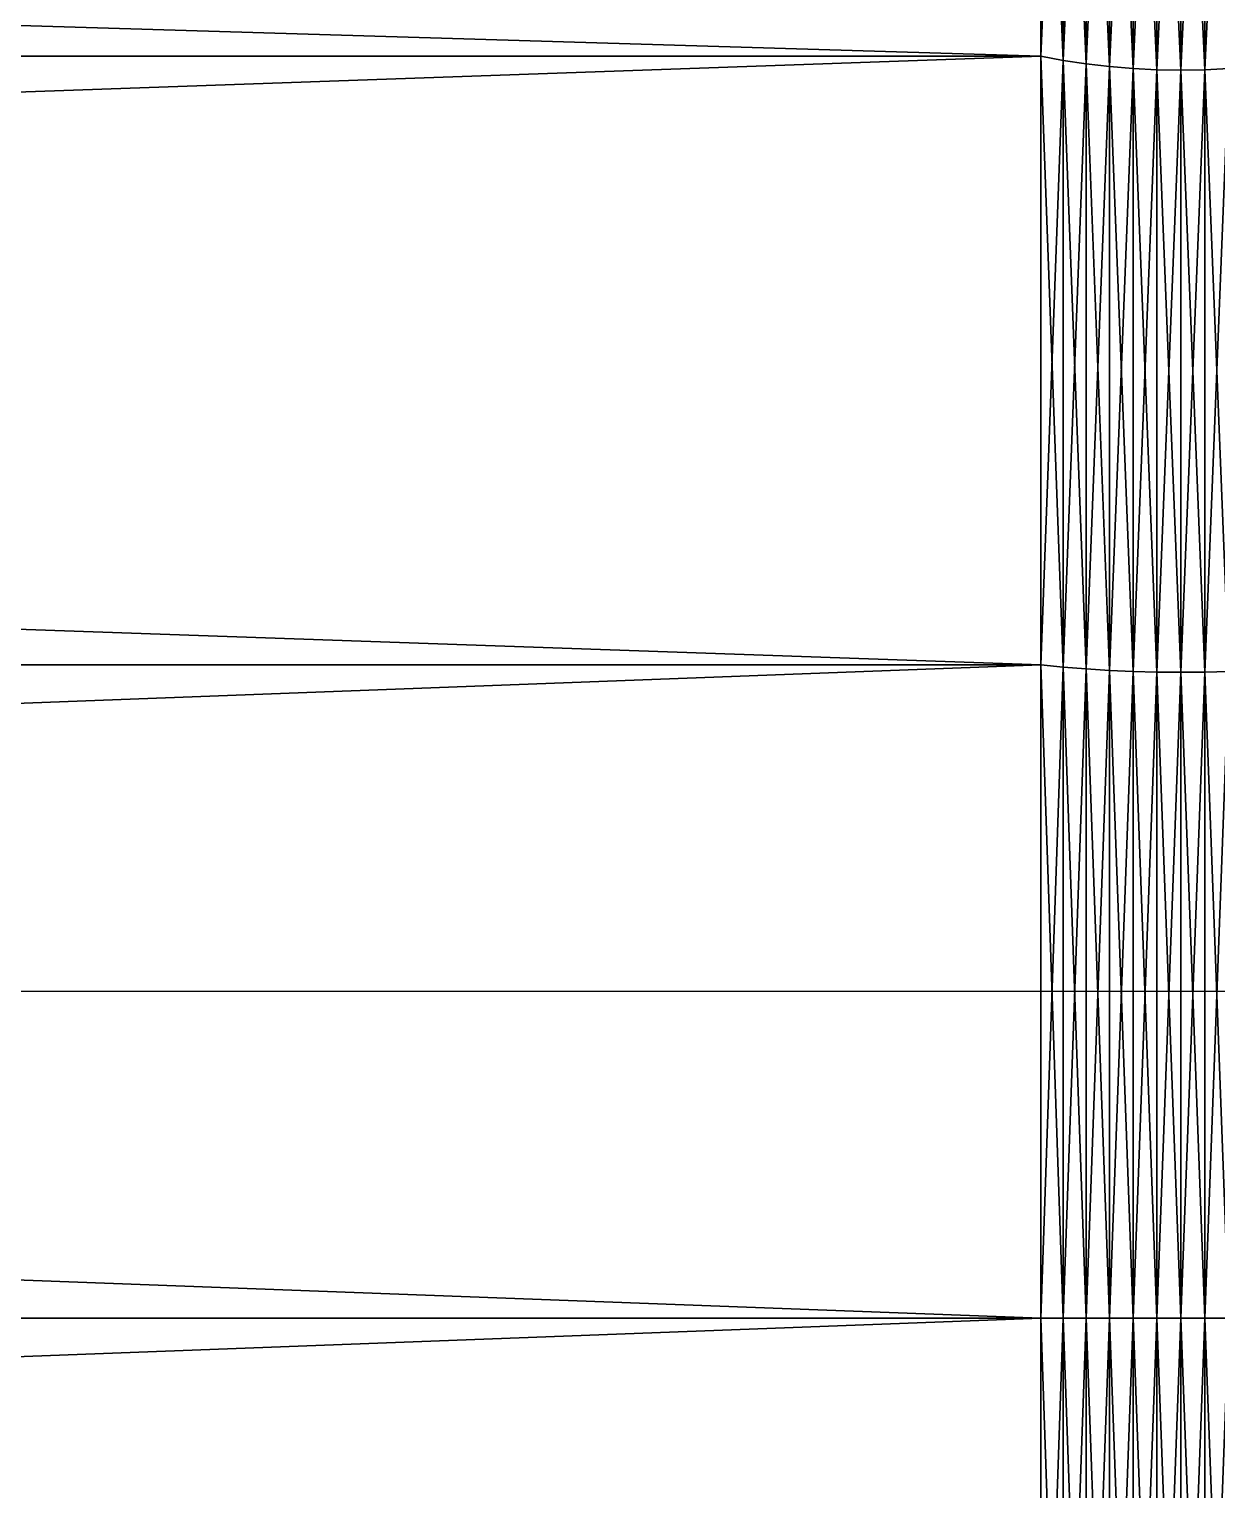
# Model space of a CAD drawing. Header units: millimetres. Extents: x 779 to 931, y 271 to 417.
# Drawn here: x 867.27 to 871.5, y 341.86 to 347.07 of the extents above; entities that cross this region are included whole.
import ezdxf

# ---------------------------------------------------------------- set-up
doc = ezdxf.new("R2010")
doc.units = ezdxf.units.MM

msp = doc.modelspace()

# ---------------------------------------------------------------- linework, layer by layer
at = {"extrusion": (1, -1.22465e-16, -1.83697e-16)}
for p, q in [((870.8732, 348.8333, 7.4827), (870.8732, 346.9694, 6.0524)), ((870.8732, 346.9694, 21.6409), (870.8732, 348.8333, 20.2106)), ((870.9531, 346.9542, 6.0787), (870.9531, 348.8119, 7.5041)), ((870.9531, 348.8119, 20.1892), (870.9531, 346.9542, 21.6147)), ((871.0349, 346.9417, 6.1003), (871.0349, 348.7943, 7.5218)), ((871.0349, 348.7943, 20.1716), (871.0349, 346.9417, 21.5931)), ((871.1182, 346.932, 6.1172), (871.1182, 348.7805, 7.5356)), ((871.1182, 348.7805, 20.1578), (871.1182, 346.932, 21.5762)), ((871.2026, 346.925, 6.1293), (871.2026, 348.7706, 7.5455)), ((871.2026, 348.7706, 20.1479), (871.2026, 346.925, 21.564)), ((871.2877, 346.9208, 6.1366), (871.2877, 348.7646, 7.5514)), ((871.2877, 348.7646, 20.1419), (871.2877, 346.9208, 21.5567)), ((871.3732, 346.9194, 6.139), (871.3732, 348.7626, 7.5534)), ((871.3732, 348.7626, 20.1399), (871.3732, 346.9194, 21.5543)), ((871.4586, 346.9208, 6.1366), (871.4586, 348.7646, 7.5514)), ((871.4586, 348.7646, 20.1419), (871.4586, 346.9208, 21.5567)), ((808.8732, 346.9694, 21.6409), (870.8732, 346.9694, 21.6409)), ((808.8732, 346.9694, 6.0524), (870.8732, 346.9694, 6.0524)), ((870.8732, 346.9694, 6.0524), (870.8732, 344.7987, 5.1533)), ((870.8732, 346.9694, 6.0524), (870.9531, 346.9542, 6.0787)), ((870.8732, 346.9694, 21.6409), (870.9531, 346.9542, 21.6147)), ((870.8732, 344.7987, 22.54), (870.8732, 346.9694, 21.6409)), ((870.9531, 344.7909, 5.1826), (870.9531, 346.9542, 6.0787)), ((870.9531, 346.9542, 6.0787), (871.0349, 346.9417, 6.1003)), ((870.9531, 346.9542, 21.6147), (871.0349, 346.9417, 21.5931)), ((870.9531, 346.9542, 21.6147), (870.9531, 344.7909, 22.5108)), ((871.0349, 344.7844, 5.2067), (871.0349, 346.9417, 6.1003)), ((871.0349, 346.9417, 6.1003), (871.1182, 346.932, 6.1172)), ((871.0349, 346.9417, 21.5931), (871.1182, 346.932, 21.5762)), ((871.0349, 346.9417, 21.5931), (871.0349, 344.7844, 22.4866)), ((871.1182, 344.7794, 5.2255), (871.1182, 346.932, 6.1172)), ((871.1182, 346.932, 6.1172), (871.2026, 346.925, 6.1293)), ((871.1182, 346.932, 21.5762), (871.2026, 346.925, 21.564)), ((871.1182, 346.932, 21.5762), (871.1182, 344.7794, 22.4678)), ((871.2026, 344.7758, 5.2391), (871.2026, 346.925, 6.1293)), ((871.2026, 346.925, 6.1293), (871.2877, 346.9208, 6.1366)), ((871.2026, 346.925, 21.564), (871.2877, 346.9208, 21.5567)), ((871.2026, 346.925, 21.564), (871.2026, 344.7758, 22.4543)), ((871.2877, 344.7736, 5.2472), (871.2877, 346.9208, 6.1366)), ((871.2877, 346.9208, 6.1366), (871.3732, 346.9194, 6.139)), ((871.2877, 346.9208, 21.5567), (871.3732, 346.9194, 21.5543)), ((871.2877, 346.9208, 21.5567), (871.2877, 344.7736, 22.4461)), ((871.3732, 346.9194, 6.139), (871.4586, 346.9208, 6.1366)), ((871.3732, 346.9194, 21.5543), (871.4586, 346.9208, 21.5567)), ((871.3732, 344.7729, 5.2499), (871.3732, 346.9194, 6.139)), ((871.3732, 346.9194, 21.5543), (871.3732, 344.7729, 22.4434)), ((871.4586, 346.9208, 6.1366), (871.5437, 346.925, 6.1293)), ((871.4586, 346.9208, 21.5567), (871.5437, 346.925, 21.564)), ((871.4586, 344.7736, 5.2472), (871.4586, 346.9208, 6.1366)), ((871.4586, 346.9208, 21.5567), (871.4586, 344.7736, 22.4461)), ((808.8732, 344.7987, 5.1533), (870.8732, 344.7987, 5.1533)), ((808.8732, 344.7987, 22.54), (870.8732, 344.7987, 22.54)), ((870.8732, 344.7987, 5.1533), (870.8732, 342.4694, 4.8467)), ((870.8732, 344.7987, 5.1533), (870.9531, 344.7909, 5.1826)), ((870.8732, 344.7987, 22.54), (870.9531, 344.7909, 22.5108)), ((870.8732, 342.4694, 22.8467), (870.8732, 344.7987, 22.54)), ((870.9531, 342.4694, 4.8769), (870.9531, 344.7909, 5.1826)), ((870.9531, 344.7909, 5.1826), (871.0349, 344.7844, 5.2067)), ((870.9531, 344.7909, 22.5108), (871.0349, 344.7844, 22.4866)), ((870.9531, 344.7909, 22.5108), (870.9531, 342.4694, 22.8164)), ((871.0349, 342.4694, 4.9019), (871.0349, 344.7844, 5.2067)), ((871.0349, 344.7844, 5.2067), (871.1182, 344.7794, 5.2255)), ((871.0349, 344.7844, 22.4866), (871.1182, 344.7794, 22.4678)), ((871.0349, 344.7844, 22.4866), (871.0349, 342.4694, 22.7914)), ((871.1182, 342.4694, 4.9214), (871.1182, 344.7794, 5.2255)), ((871.1182, 344.7794, 5.2255), (871.2026, 344.7758, 5.2391)), ((871.1182, 344.7794, 22.4678), (871.2026, 344.7758, 22.4543)), ((871.1182, 344.7794, 22.4678), (871.1182, 342.4694, 22.7719)), ((871.2026, 342.4694, 4.9354), (871.2026, 344.7758, 5.2391)), ((871.2026, 344.7758, 5.2391), (871.2877, 344.7736, 5.2472)), ((871.2026, 344.7758, 22.4543), (871.2877, 344.7736, 22.4461)), ((871.2026, 344.7758, 22.4543), (871.2026, 342.4694, 22.7579)), ((871.2877, 342.4694, 4.9439), (871.2877, 344.7736, 5.2472)), ((871.2877, 344.7736, 5.2472), (871.3732, 344.7729, 5.2499)), ((871.2877, 344.7736, 22.4461), (871.3732, 344.7729, 22.4434)), ((871.2877, 344.7736, 22.4461), (871.2877, 342.4694, 22.7495)), ((871.3732, 344.7729, 5.2499), (871.4586, 344.7736, 5.2472)), ((871.3732, 344.7729, 22.4434), (871.4586, 344.7736, 22.4461)), ((871.3732, 342.4694, 4.9467), (871.3732, 344.7729, 5.2499)), ((871.3732, 344.7729, 22.4434), (871.3732, 342.4694, 22.7467)), ((871.4586, 344.7736, 5.2472), (871.5437, 344.7758, 5.2391)), ((871.4586, 344.7736, 22.4461), (871.5437, 344.7758, 22.4543)), ((871.4586, 342.4694, 4.9439), (871.4586, 344.7736, 5.2472)), ((871.4586, 344.7736, 22.4461), (871.4586, 342.4694, 22.7495)), ((808.8732, 342.4694, 4.8467), (870.8732, 342.4694, 4.8467)), ((808.8732, 342.4694, 22.8467), (870.8732, 342.4694, 22.8467)), ((870.9531, 342.4694, 4.8769), (870.8732, 342.4694, 4.8467)), ((870.8732, 342.4694, 22.8467), (870.9531, 342.4694, 22.8164)), ((870.8732, 340.14, 22.54), (870.8732, 342.4694, 22.8467)), ((870.8732, 342.4694, 4.8467), (870.8732, 340.14, 5.1533)), ((871.0349, 342.4694, 4.9019), (870.9531, 342.4694, 4.8769)), ((870.9531, 342.4694, 22.8164), (871.0349, 342.4694, 22.7914)), ((870.9531, 342.4694, 22.8164), (870.9531, 340.1478, 22.5108)), ((870.9531, 340.1478, 5.1826), (870.9531, 342.4694, 4.8769)), ((871.1182, 342.4694, 4.9214), (871.0349, 342.4694, 4.9019)), ((871.0349, 342.4694, 22.7914), (871.1182, 342.4694, 22.7719)), ((871.0349, 342.4694, 22.7914), (871.0349, 340.1543, 22.4866)), ((871.0349, 340.1543, 5.2067), (871.0349, 342.4694, 4.9019)), ((871.2026, 342.4694, 4.9354), (871.1182, 342.4694, 4.9214)), ((871.1182, 342.4694, 22.7719), (871.2026, 342.4694, 22.7579)), ((871.1182, 342.4694, 22.7719), (871.1182, 340.1593, 22.4678)), ((871.1182, 340.1593, 5.2255), (871.1182, 342.4694, 4.9214)), ((871.2877, 342.4694, 4.9439), (871.2026, 342.4694, 4.9354)), ((871.2026, 342.4694, 22.7579), (871.2877, 342.4694, 22.7495)), ((871.2026, 342.4694, 22.7579), (871.2026, 340.163, 22.4543)), ((871.2026, 340.163, 5.2391), (871.2026, 342.4694, 4.9354)), ((871.3732, 342.4694, 4.9467), (871.2877, 342.4694, 4.9439)), ((871.2877, 342.4694, 22.7495), (871.3732, 342.4694, 22.7467)), ((871.2877, 342.4694, 22.7495), (871.2877, 340.1651, 22.4461)), ((871.2877, 340.1651, 5.2472), (871.2877, 342.4694, 4.9439)), ((871.4586, 342.4694, 4.9439), (871.3732, 342.4694, 4.9467)), ((871.3732, 342.4694, 22.7467), (871.4586, 342.4694, 22.7495)), ((871.3732, 342.4694, 22.7467), (871.3732, 340.1659, 22.4434)), ((871.3732, 340.1659, 5.2499), (871.3732, 342.4694, 4.9467)), ((871.5437, 342.4694, 4.9354), (871.4586, 342.4694, 4.9439)), ((871.4586, 342.4694, 22.7495), (871.5437, 342.4694, 22.7579)), ((871.4586, 342.4694, 22.7495), (871.4586, 340.1651, 22.4461)), ((871.4586, 340.1651, 5.2472), (871.4586, 342.4694, 4.9439))]:
    msp.add_line(p, q, dxfattribs=at)
msp.add_line((931.2732, 343.634, 5), (778.8732, 343.634, 5))

# ---------------------------------------------------------------- meshes
at = {"color": 160, "true_color": 0x3232ff}
mesh = msp.add_polyface(dxfattribs=at)
corners = [(870.8732, 346.9694, 21.6409), (808.8732, 348.8333, 20.2106), (808.8732, 346.9694, 21.6409), (870.8732, 348.8333, 20.2106)]
mesh.append_faces([[corners[k] for k in face] for face in [(0, 1, 2), (1, 0, 3)]], dxfattribs={"vtx0": -1, "color": 160})
mesh = msp.add_polyface(dxfattribs=at)
corners = [(870.8732, 348.8333, 7.4827), (808.8732, 346.9694, 6.0524), (808.8732, 348.8333, 7.4827), (870.8732, 346.9694, 6.0524)]
mesh.append_faces([[corners[k] for k in face] for face in [(0, 1, 2), (1, 0, 3)]], dxfattribs={"vtx0": -1, "color": 160})
mesh = msp.add_polyface(dxfattribs=at)
corners = [(870.9531, 348.8119, 7.5041), (870.8732, 346.9694, 6.0524), (870.8732, 348.8333, 7.4827), (870.9531, 346.9542, 6.0787)]
mesh.append_faces([[corners[k] for k in face] for face in [(0, 1, 2), (1, 0, 3)]], dxfattribs={"vtx0": -1, "color": 160})
mesh = msp.add_polyface(dxfattribs=at)
corners = [(870.9531, 346.9542, 21.6147), (870.8732, 348.8333, 20.2106), (870.8732, 346.9694, 21.6409), (870.9531, 348.8119, 20.1892)]
mesh.append_faces([[corners[k] for k in face] for face in [(0, 1, 2), (1, 0, 3)]], dxfattribs={"vtx0": -1, "color": 160})
mesh = msp.add_polyface(dxfattribs=at)
corners = [(871.0349, 348.7943, 7.5218), (870.9531, 346.9542, 6.0787), (870.9531, 348.8119, 7.5041), (871.0349, 346.9417, 6.1003)]
mesh.append_faces([[corners[k] for k in face] for face in [(0, 1, 2), (1, 0, 3)]], dxfattribs={"vtx0": -1, "color": 160})
mesh = msp.add_polyface(dxfattribs=at)
corners = [(871.0349, 346.9417, 21.5931), (870.9531, 348.8119, 20.1892), (870.9531, 346.9542, 21.6147), (871.0349, 348.7943, 20.1716)]
mesh.append_faces([[corners[k] for k in face] for face in [(0, 1, 2), (1, 0, 3)]], dxfattribs={"vtx0": -1, "color": 160})
mesh = msp.add_polyface(dxfattribs=at)
corners = [(871.1182, 348.7805, 7.5356), (871.0349, 346.9417, 6.1003), (871.0349, 348.7943, 7.5218), (871.1182, 346.932, 6.1172)]
mesh.append_faces([[corners[k] for k in face] for face in [(0, 1, 2), (1, 0, 3)]], dxfattribs={"vtx0": -1, "color": 160})
mesh = msp.add_polyface(dxfattribs=at)
corners = [(871.1182, 346.932, 21.5762), (871.0349, 348.7943, 20.1716), (871.0349, 346.9417, 21.5931), (871.1182, 348.7805, 20.1578)]
mesh.append_faces([[corners[k] for k in face] for face in [(0, 1, 2), (1, 0, 3)]], dxfattribs={"vtx0": -1, "color": 160})
mesh = msp.add_polyface(dxfattribs=at)
corners = [(871.2026, 348.7706, 7.5455), (871.1182, 346.932, 6.1172), (871.1182, 348.7805, 7.5356), (871.2026, 346.925, 6.1293)]
mesh.append_faces([[corners[k] for k in face] for face in [(0, 1, 2), (1, 0, 3)]], dxfattribs={"vtx0": -1, "color": 160})
mesh = msp.add_polyface(dxfattribs=at)
corners = [(871.2026, 346.925, 21.564), (871.1182, 348.7805, 20.1578), (871.1182, 346.932, 21.5762), (871.2026, 348.7706, 20.1479)]
mesh.append_faces([[corners[k] for k in face] for face in [(0, 1, 2), (1, 0, 3)]], dxfattribs={"vtx0": -1, "color": 160})
mesh = msp.add_polyface(dxfattribs=at)
corners = [(871.2877, 348.7646, 7.5514), (871.2026, 346.925, 6.1293), (871.2026, 348.7706, 7.5455), (871.2877, 346.9208, 6.1366)]
mesh.append_faces([[corners[k] for k in face] for face in [(0, 1, 2), (1, 0, 3)]], dxfattribs={"vtx0": -1, "color": 160})
mesh = msp.add_polyface(dxfattribs=at)
corners = [(871.2877, 346.9208, 21.5567), (871.2026, 348.7706, 20.1479), (871.2026, 346.925, 21.564), (871.2877, 348.7646, 20.1419)]
mesh.append_faces([[corners[k] for k in face] for face in [(0, 1, 2), (1, 0, 3)]], dxfattribs={"vtx0": -1, "color": 160})
mesh = msp.add_polyface(dxfattribs=at)
corners = [(871.3732, 348.7626, 7.5534), (871.2877, 346.9208, 6.1366), (871.2877, 348.7646, 7.5514), (871.3732, 346.9194, 6.139)]
mesh.append_faces([[corners[k] for k in face] for face in [(0, 1, 2), (1, 0, 3)]], dxfattribs={"vtx0": -1, "color": 160})
mesh = msp.add_polyface(dxfattribs=at)
corners = [(871.3732, 346.9194, 21.5543), (871.2877, 348.7646, 20.1419), (871.2877, 346.9208, 21.5567), (871.3732, 348.7626, 20.1399)]
mesh.append_faces([[corners[k] for k in face] for face in [(0, 1, 2), (1, 0, 3)]], dxfattribs={"vtx0": -1, "color": 160})
mesh = msp.add_polyface(dxfattribs=at)
corners = [(871.4586, 348.7646, 7.5514), (871.3732, 346.9194, 6.139), (871.3732, 348.7626, 7.5534), (871.4586, 346.9208, 6.1366)]
mesh.append_faces([[corners[k] for k in face] for face in [(0, 1, 2), (1, 0, 3)]], dxfattribs={"vtx0": -1, "color": 160})
mesh = msp.add_polyface(dxfattribs=at)
corners = [(871.4586, 346.9208, 21.5567), (871.3732, 348.7626, 20.1399), (871.3732, 346.9194, 21.5543), (871.4586, 348.7646, 20.1419)]
mesh.append_faces([[corners[k] for k in face] for face in [(0, 1, 2), (1, 0, 3)]], dxfattribs={"vtx0": -1, "color": 160})
mesh = msp.add_polyface(dxfattribs=at)
corners = [(871.5437, 348.7706, 7.5455), (871.4586, 346.9208, 6.1366), (871.4586, 348.7646, 7.5514), (871.5437, 346.925, 6.1293)]
mesh.append_faces([[corners[k] for k in face] for face in [(0, 1, 2), (1, 0, 3)]], dxfattribs={"vtx0": -1, "color": 160})
mesh = msp.add_polyface(dxfattribs=at)
corners = [(871.5437, 346.925, 21.564), (871.4586, 348.7646, 20.1419), (871.4586, 346.9208, 21.5567), (871.5437, 348.7706, 20.1479)]
mesh.append_faces([[corners[k] for k in face] for face in [(0, 1, 2), (1, 0, 3)]], dxfattribs={"vtx0": -1, "color": 160})
mesh = msp.add_polyface(dxfattribs=at)
corners = [(870.8732, 344.7987, 22.54), (808.8732, 346.9694, 21.6409), (808.8732, 344.7987, 22.54), (870.8732, 346.9694, 21.6409)]
mesh.append_faces([[corners[k] for k in face] for face in [(0, 1, 2), (1, 0, 3)]], dxfattribs={"vtx0": -1, "color": 160})
mesh = msp.add_polyface(dxfattribs=at)
corners = [(870.8732, 346.9694, 6.0524), (808.8732, 344.7987, 5.1533), (808.8732, 346.9694, 6.0524), (870.8732, 344.7987, 5.1533)]
mesh.append_faces([[corners[k] for k in face] for face in [(0, 1, 2), (1, 0, 3)]], dxfattribs={"vtx0": -1, "color": 160})
mesh = msp.add_polyface(dxfattribs=at)
corners = [(870.9531, 346.9542, 6.0787), (870.8732, 344.7987, 5.1533), (870.8732, 346.9694, 6.0524), (870.9531, 344.7909, 5.1826)]
mesh.append_faces([[corners[k] for k in face] for face in [(0, 1, 2), (1, 0, 3)]], dxfattribs={"vtx0": -1, "color": 160})
mesh = msp.add_polyface(dxfattribs=at)
corners = [(870.9531, 344.7909, 22.5108), (870.8732, 346.9694, 21.6409), (870.8732, 344.7987, 22.54), (870.9531, 346.9542, 21.6147)]
mesh.append_faces([[corners[k] for k in face] for face in [(0, 1, 2), (1, 0, 3)]], dxfattribs={"vtx0": -1, "color": 160})
mesh = msp.add_polyface(dxfattribs=at)
corners = [(871.0349, 346.9417, 6.1003), (870.9531, 344.7909, 5.1826), (870.9531, 346.9542, 6.0787), (871.0349, 344.7844, 5.2067)]
mesh.append_faces([[corners[k] for k in face] for face in [(0, 1, 2), (1, 0, 3)]], dxfattribs={"vtx0": -1, "color": 160})
mesh = msp.add_polyface(dxfattribs=at)
corners = [(871.0349, 344.7844, 22.4866), (870.9531, 346.9542, 21.6147), (870.9531, 344.7909, 22.5108), (871.0349, 346.9417, 21.5931)]
mesh.append_faces([[corners[k] for k in face] for face in [(0, 1, 2), (1, 0, 3)]], dxfattribs={"vtx0": -1, "color": 160})
mesh = msp.add_polyface(dxfattribs=at)
corners = [(871.1182, 346.932, 6.1172), (871.0349, 344.7844, 5.2067), (871.0349, 346.9417, 6.1003), (871.1182, 344.7794, 5.2255)]
mesh.append_faces([[corners[k] for k in face] for face in [(0, 1, 2), (1, 0, 3)]], dxfattribs={"vtx0": -1, "color": 160})
mesh = msp.add_polyface(dxfattribs=at)
corners = [(871.1182, 344.7794, 22.4678), (871.0349, 346.9417, 21.5931), (871.0349, 344.7844, 22.4866), (871.1182, 346.932, 21.5762)]
mesh.append_faces([[corners[k] for k in face] for face in [(0, 1, 2), (1, 0, 3)]], dxfattribs={"vtx0": -1, "color": 160})
mesh = msp.add_polyface(dxfattribs=at)
corners = [(871.2026, 346.925, 6.1293), (871.1182, 344.7794, 5.2255), (871.1182, 346.932, 6.1172), (871.2026, 344.7758, 5.2391)]
mesh.append_faces([[corners[k] for k in face] for face in [(0, 1, 2), (1, 0, 3)]], dxfattribs={"vtx0": -1, "color": 160})
mesh = msp.add_polyface(dxfattribs=at)
corners = [(871.2026, 344.7758, 22.4543), (871.1182, 346.932, 21.5762), (871.1182, 344.7794, 22.4678), (871.2026, 346.925, 21.564)]
mesh.append_faces([[corners[k] for k in face] for face in [(0, 1, 2), (1, 0, 3)]], dxfattribs={"vtx0": -1, "color": 160})
mesh = msp.add_polyface(dxfattribs=at)
corners = [(871.2877, 346.9208, 6.1366), (871.2026, 344.7758, 5.2391), (871.2026, 346.925, 6.1293), (871.2877, 344.7736, 5.2472)]
mesh.append_faces([[corners[k] for k in face] for face in [(0, 1, 2), (1, 0, 3)]], dxfattribs={"vtx0": -1, "color": 160})
mesh = msp.add_polyface(dxfattribs=at)
corners = [(871.2877, 344.7736, 22.4461), (871.2026, 346.925, 21.564), (871.2026, 344.7758, 22.4543), (871.2877, 346.9208, 21.5567)]
mesh.append_faces([[corners[k] for k in face] for face in [(0, 1, 2), (1, 0, 3)]], dxfattribs={"vtx0": -1, "color": 160})
mesh = msp.add_polyface(dxfattribs=at)
corners = [(871.3732, 346.9194, 6.139), (871.2877, 344.7736, 5.2472), (871.2877, 346.9208, 6.1366), (871.3732, 344.7729, 5.2499)]
mesh.append_faces([[corners[k] for k in face] for face in [(0, 1, 2), (1, 0, 3)]], dxfattribs={"vtx0": -1, "color": 160})
mesh = msp.add_polyface(dxfattribs=at)
corners = [(871.3732, 344.7729, 22.4434), (871.2877, 346.9208, 21.5567), (871.2877, 344.7736, 22.4461), (871.3732, 346.9194, 21.5543)]
mesh.append_faces([[corners[k] for k in face] for face in [(0, 1, 2), (1, 0, 3)]], dxfattribs={"vtx0": -1, "color": 160})
mesh = msp.add_polyface(dxfattribs=at)
corners = [(871.4586, 346.9208, 6.1366), (871.3732, 344.7729, 5.2499), (871.3732, 346.9194, 6.139), (871.4586, 344.7736, 5.2472)]
mesh.append_faces([[corners[k] for k in face] for face in [(0, 1, 2), (1, 0, 3)]], dxfattribs={"vtx0": -1, "color": 160})
mesh = msp.add_polyface(dxfattribs=at)
corners = [(871.4586, 344.7736, 22.4461), (871.3732, 346.9194, 21.5543), (871.3732, 344.7729, 22.4434), (871.4586, 346.9208, 21.5567)]
mesh.append_faces([[corners[k] for k in face] for face in [(0, 1, 2), (1, 0, 3)]], dxfattribs={"vtx0": -1, "color": 160})
mesh = msp.add_polyface(dxfattribs=at)
corners = [(871.5437, 346.925, 6.1293), (871.4586, 344.7736, 5.2472), (871.4586, 346.9208, 6.1366), (871.5437, 344.7758, 5.2391)]
mesh.append_faces([[corners[k] for k in face] for face in [(0, 1, 2), (1, 0, 3)]], dxfattribs={"vtx0": -1, "color": 160})
mesh = msp.add_polyface(dxfattribs=at)
corners = [(871.5437, 344.7758, 22.4543), (871.4586, 346.9208, 21.5567), (871.4586, 344.7736, 22.4461), (871.5437, 346.925, 21.564)]
mesh.append_faces([[corners[k] for k in face] for face in [(0, 1, 2), (1, 0, 3)]], dxfattribs={"vtx0": -1, "color": 160})
mesh = msp.add_polyface(dxfattribs=at)
corners = [(870.8732, 344.7987, 5.1533), (808.8732, 342.4694, 4.8467), (808.8732, 344.7987, 5.1533), (870.8732, 342.4694, 4.8467)]
mesh.append_faces([[corners[k] for k in face] for face in [(0, 1, 2), (1, 0, 3)]], dxfattribs={"vtx0": -1, "color": 160})
mesh = msp.add_polyface(dxfattribs=at)
corners = [(870.8732, 342.4694, 22.8467), (808.8732, 344.7987, 22.54), (808.8732, 342.4694, 22.8467), (870.8732, 344.7987, 22.54)]
mesh.append_faces([[corners[k] for k in face] for face in [(0, 1, 2), (1, 0, 3)]], dxfattribs={"vtx0": -1, "color": 160})
mesh = msp.add_polyface(dxfattribs=at)
corners = [(870.9531, 344.7909, 5.1826), (870.8732, 342.4694, 4.8467), (870.8732, 344.7987, 5.1533), (870.9531, 342.4694, 4.8769)]
mesh.append_faces([[corners[k] for k in face] for face in [(0, 1, 2), (1, 0, 3)]], dxfattribs={"vtx0": -1, "color": 160})
mesh = msp.add_polyface(dxfattribs=at)
corners = [(870.9531, 342.4694, 22.8164), (870.8732, 344.7987, 22.54), (870.8732, 342.4694, 22.8467), (870.9531, 344.7909, 22.5108)]
mesh.append_faces([[corners[k] for k in face] for face in [(0, 1, 2), (1, 0, 3)]], dxfattribs={"vtx0": -1, "color": 160})
mesh = msp.add_polyface(dxfattribs=at)
corners = [(871.0349, 344.7844, 5.2067), (870.9531, 342.4694, 4.8769), (870.9531, 344.7909, 5.1826), (871.0349, 342.4694, 4.9019)]
mesh.append_faces([[corners[k] for k in face] for face in [(0, 1, 2), (1, 0, 3)]], dxfattribs={"vtx0": -1, "color": 160})
mesh = msp.add_polyface(dxfattribs=at)
corners = [(871.0349, 342.4694, 22.7914), (870.9531, 344.7909, 22.5108), (870.9531, 342.4694, 22.8164), (871.0349, 344.7844, 22.4866)]
mesh.append_faces([[corners[k] for k in face] for face in [(0, 1, 2), (1, 0, 3)]], dxfattribs={"vtx0": -1, "color": 160})
mesh = msp.add_polyface(dxfattribs=at)
corners = [(871.1182, 344.7794, 5.2255), (871.0349, 342.4694, 4.9019), (871.0349, 344.7844, 5.2067), (871.1182, 342.4694, 4.9214)]
mesh.append_faces([[corners[k] for k in face] for face in [(0, 1, 2), (1, 0, 3)]], dxfattribs={"vtx0": -1, "color": 160})
mesh = msp.add_polyface(dxfattribs=at)
corners = [(871.1182, 342.4694, 22.7719), (871.0349, 344.7844, 22.4866), (871.0349, 342.4694, 22.7914), (871.1182, 344.7794, 22.4678)]
mesh.append_faces([[corners[k] for k in face] for face in [(0, 1, 2), (1, 0, 3)]], dxfattribs={"vtx0": -1, "color": 160})
mesh = msp.add_polyface(dxfattribs=at)
corners = [(871.2026, 344.7758, 5.2391), (871.1182, 342.4694, 4.9214), (871.1182, 344.7794, 5.2255), (871.2026, 342.4694, 4.9354)]
mesh.append_faces([[corners[k] for k in face] for face in [(0, 1, 2), (1, 0, 3)]], dxfattribs={"vtx0": -1, "color": 160})
mesh = msp.add_polyface(dxfattribs=at)
corners = [(871.2026, 342.4694, 22.7579), (871.1182, 344.7794, 22.4678), (871.1182, 342.4694, 22.7719), (871.2026, 344.7758, 22.4543)]
mesh.append_faces([[corners[k] for k in face] for face in [(0, 1, 2), (1, 0, 3)]], dxfattribs={"vtx0": -1, "color": 160})
mesh = msp.add_polyface(dxfattribs=at)
corners = [(871.2877, 344.7736, 5.2472), (871.2026, 342.4694, 4.9354), (871.2026, 344.7758, 5.2391), (871.2877, 342.4694, 4.9439)]
mesh.append_faces([[corners[k] for k in face] for face in [(0, 1, 2), (1, 0, 3)]], dxfattribs={"vtx0": -1, "color": 160})
mesh = msp.add_polyface(dxfattribs=at)
corners = [(871.2877, 342.4694, 22.7495), (871.2026, 344.7758, 22.4543), (871.2026, 342.4694, 22.7579), (871.2877, 344.7736, 22.4461)]
mesh.append_faces([[corners[k] for k in face] for face in [(0, 1, 2), (1, 0, 3)]], dxfattribs={"vtx0": -1, "color": 160})
mesh = msp.add_polyface(dxfattribs=at)
corners = [(871.3732, 344.7729, 5.2499), (871.2877, 342.4694, 4.9439), (871.2877, 344.7736, 5.2472), (871.3732, 342.4694, 4.9467)]
mesh.append_faces([[corners[k] for k in face] for face in [(0, 1, 2), (1, 0, 3)]], dxfattribs={"vtx0": -1, "color": 160})
mesh = msp.add_polyface(dxfattribs=at)
corners = [(871.3732, 342.4694, 22.7467), (871.2877, 344.7736, 22.4461), (871.2877, 342.4694, 22.7495), (871.3732, 344.7729, 22.4434)]
mesh.append_faces([[corners[k] for k in face] for face in [(0, 1, 2), (1, 0, 3)]], dxfattribs={"vtx0": -1, "color": 160})
mesh = msp.add_polyface(dxfattribs=at)
corners = [(871.4586, 344.7736, 5.2472), (871.3732, 342.4694, 4.9467), (871.3732, 344.7729, 5.2499), (871.4586, 342.4694, 4.9439)]
mesh.append_faces([[corners[k] for k in face] for face in [(0, 1, 2), (1, 0, 3)]], dxfattribs={"vtx0": -1, "color": 160})
mesh = msp.add_polyface(dxfattribs=at)
corners = [(871.4586, 342.4694, 22.7495), (871.3732, 344.7729, 22.4434), (871.3732, 342.4694, 22.7467), (871.4586, 344.7736, 22.4461)]
mesh.append_faces([[corners[k] for k in face] for face in [(0, 1, 2), (1, 0, 3)]], dxfattribs={"vtx0": -1, "color": 160})
mesh = msp.add_polyface(dxfattribs=at)
corners = [(871.5437, 344.7758, 5.2391), (871.4586, 342.4694, 4.9439), (871.4586, 344.7736, 5.2472), (871.5437, 342.4694, 4.9354)]
mesh.append_faces([[corners[k] for k in face] for face in [(0, 1, 2), (1, 0, 3)]], dxfattribs={"vtx0": -1, "color": 160})
mesh = msp.add_polyface(dxfattribs=at)
corners = [(871.5437, 342.4694, 22.7579), (871.4586, 344.7736, 22.4461), (871.4586, 342.4694, 22.7495), (871.5437, 344.7758, 22.4543)]
mesh.append_faces([[corners[k] for k in face] for face in [(0, 1, 2), (1, 0, 3)]], dxfattribs={"vtx0": -1, "color": 160})
mesh = msp.add_polyface(dxfattribs=at)
corners = [(870.8732, 342.4694, 4.8467), (808.8732, 340.14, 5.1533), (808.8732, 342.4694, 4.8467), (870.8732, 340.14, 5.1533)]
mesh.append_faces([[corners[k] for k in face] for face in [(0, 1, 2), (1, 0, 3)]], dxfattribs={"vtx0": -1, "color": 160})
mesh = msp.add_polyface(dxfattribs=at)
corners = [(870.8732, 340.14, 22.54), (808.8732, 342.4694, 22.8467), (808.8732, 340.14, 22.54), (870.8732, 342.4694, 22.8467)]
mesh.append_faces([[corners[k] for k in face] for face in [(0, 1, 2), (1, 0, 3)]], dxfattribs={"vtx0": -1, "color": 160})
mesh = msp.add_polyface(dxfattribs=at)
corners = [(870.9531, 340.1478, 22.5108), (870.8732, 342.4694, 22.8467), (870.8732, 340.14, 22.54), (870.9531, 342.4694, 22.8164)]
mesh.append_faces([[corners[k] for k in face] for face in [(0, 1, 2), (1, 0, 3)]], dxfattribs={"vtx0": -1, "color": 160})
mesh = msp.add_polyface(dxfattribs=at)
corners = [(870.9531, 342.4694, 4.8769), (870.8732, 340.14, 5.1533), (870.8732, 342.4694, 4.8467), (870.9531, 340.1478, 5.1826)]
mesh.append_faces([[corners[k] for k in face] for face in [(0, 1, 2), (1, 0, 3)]], dxfattribs={"vtx0": -1, "color": 160})
mesh = msp.add_polyface(dxfattribs=at)
corners = [(871.0349, 340.1543, 22.4866), (870.9531, 342.4694, 22.8164), (870.9531, 340.1478, 22.5108), (871.0349, 342.4694, 22.7914)]
mesh.append_faces([[corners[k] for k in face] for face in [(0, 1, 2), (1, 0, 3)]], dxfattribs={"vtx0": -1, "color": 160})
mesh = msp.add_polyface(dxfattribs=at)
corners = [(871.0349, 342.4694, 4.9019), (870.9531, 340.1478, 5.1826), (870.9531, 342.4694, 4.8769), (871.0349, 340.1543, 5.2067)]
mesh.append_faces([[corners[k] for k in face] for face in [(0, 1, 2), (1, 0, 3)]], dxfattribs={"vtx0": -1, "color": 160})
mesh = msp.add_polyface(dxfattribs=at)
corners = [(871.1182, 340.1593, 22.4678), (871.0349, 342.4694, 22.7914), (871.0349, 340.1543, 22.4866), (871.1182, 342.4694, 22.7719)]
mesh.append_faces([[corners[k] for k in face] for face in [(0, 1, 2), (1, 0, 3)]], dxfattribs={"vtx0": -1, "color": 160})
mesh = msp.add_polyface(dxfattribs=at)
corners = [(871.1182, 342.4694, 4.9214), (871.0349, 340.1543, 5.2067), (871.0349, 342.4694, 4.9019), (871.1182, 340.1593, 5.2255)]
mesh.append_faces([[corners[k] for k in face] for face in [(0, 1, 2), (1, 0, 3)]], dxfattribs={"vtx0": -1, "color": 160})
mesh = msp.add_polyface(dxfattribs=at)
corners = [(871.2026, 340.163, 22.4543), (871.1182, 342.4694, 22.7719), (871.1182, 340.1593, 22.4678), (871.2026, 342.4694, 22.7579)]
mesh.append_faces([[corners[k] for k in face] for face in [(0, 1, 2), (1, 0, 3)]], dxfattribs={"vtx0": -1, "color": 160})
mesh = msp.add_polyface(dxfattribs=at)
corners = [(871.2026, 342.4694, 4.9354), (871.1182, 340.1593, 5.2255), (871.1182, 342.4694, 4.9214), (871.2026, 340.163, 5.2391)]
mesh.append_faces([[corners[k] for k in face] for face in [(0, 1, 2), (1, 0, 3)]], dxfattribs={"vtx0": -1, "color": 160})
mesh = msp.add_polyface(dxfattribs=at)
corners = [(871.2877, 340.1651, 22.4461), (871.2026, 342.4694, 22.7579), (871.2026, 340.163, 22.4543), (871.2877, 342.4694, 22.7495)]
mesh.append_faces([[corners[k] for k in face] for face in [(0, 1, 2), (1, 0, 3)]], dxfattribs={"vtx0": -1, "color": 160})
mesh = msp.add_polyface(dxfattribs=at)
corners = [(871.2877, 342.4694, 4.9439), (871.2026, 340.163, 5.2391), (871.2026, 342.4694, 4.9354), (871.2877, 340.1651, 5.2472)]
mesh.append_faces([[corners[k] for k in face] for face in [(0, 1, 2), (1, 0, 3)]], dxfattribs={"vtx0": -1, "color": 160})
mesh = msp.add_polyface(dxfattribs=at)
corners = [(871.3732, 340.1659, 22.4434), (871.2877, 342.4694, 22.7495), (871.2877, 340.1651, 22.4461), (871.3732, 342.4694, 22.7467)]
mesh.append_faces([[corners[k] for k in face] for face in [(0, 1, 2), (1, 0, 3)]], dxfattribs={"vtx0": -1, "color": 160})
mesh = msp.add_polyface(dxfattribs=at)
corners = [(871.3732, 342.4694, 4.9467), (871.2877, 340.1651, 5.2472), (871.2877, 342.4694, 4.9439), (871.3732, 340.1659, 5.2499)]
mesh.append_faces([[corners[k] for k in face] for face in [(0, 1, 2), (1, 0, 3)]], dxfattribs={"vtx0": -1, "color": 160})
mesh = msp.add_polyface(dxfattribs=at)
corners = [(871.4586, 340.1651, 22.4461), (871.3732, 342.4694, 22.7467), (871.3732, 340.1659, 22.4434), (871.4586, 342.4694, 22.7495)]
mesh.append_faces([[corners[k] for k in face] for face in [(0, 1, 2), (1, 0, 3)]], dxfattribs={"vtx0": -1, "color": 160})
mesh = msp.add_polyface(dxfattribs=at)
corners = [(871.4586, 342.4694, 4.9439), (871.3732, 340.1659, 5.2499), (871.3732, 342.4694, 4.9467), (871.4586, 340.1651, 5.2472)]
mesh.append_faces([[corners[k] for k in face] for face in [(0, 1, 2), (1, 0, 3)]], dxfattribs={"vtx0": -1, "color": 160})
mesh = msp.add_polyface(dxfattribs=at)
corners = [(871.5437, 340.163, 22.4543), (871.4586, 342.4694, 22.7495), (871.4586, 340.1651, 22.4461), (871.5437, 342.4694, 22.7579)]
mesh.append_faces([[corners[k] for k in face] for face in [(0, 1, 2), (1, 0, 3)]], dxfattribs={"vtx0": -1, "color": 160})
mesh = msp.add_polyface(dxfattribs=at)
corners = [(871.5437, 342.4694, 4.9354), (871.4586, 340.1651, 5.2472), (871.4586, 342.4694, 4.9439), (871.5437, 340.163, 5.2391)]
mesh.append_faces([[corners[k] for k in face] for face in [(0, 1, 2), (1, 0, 3)]], dxfattribs={"vtx0": -1, "color": 160})

doc.saveas('drawing.dxf')
